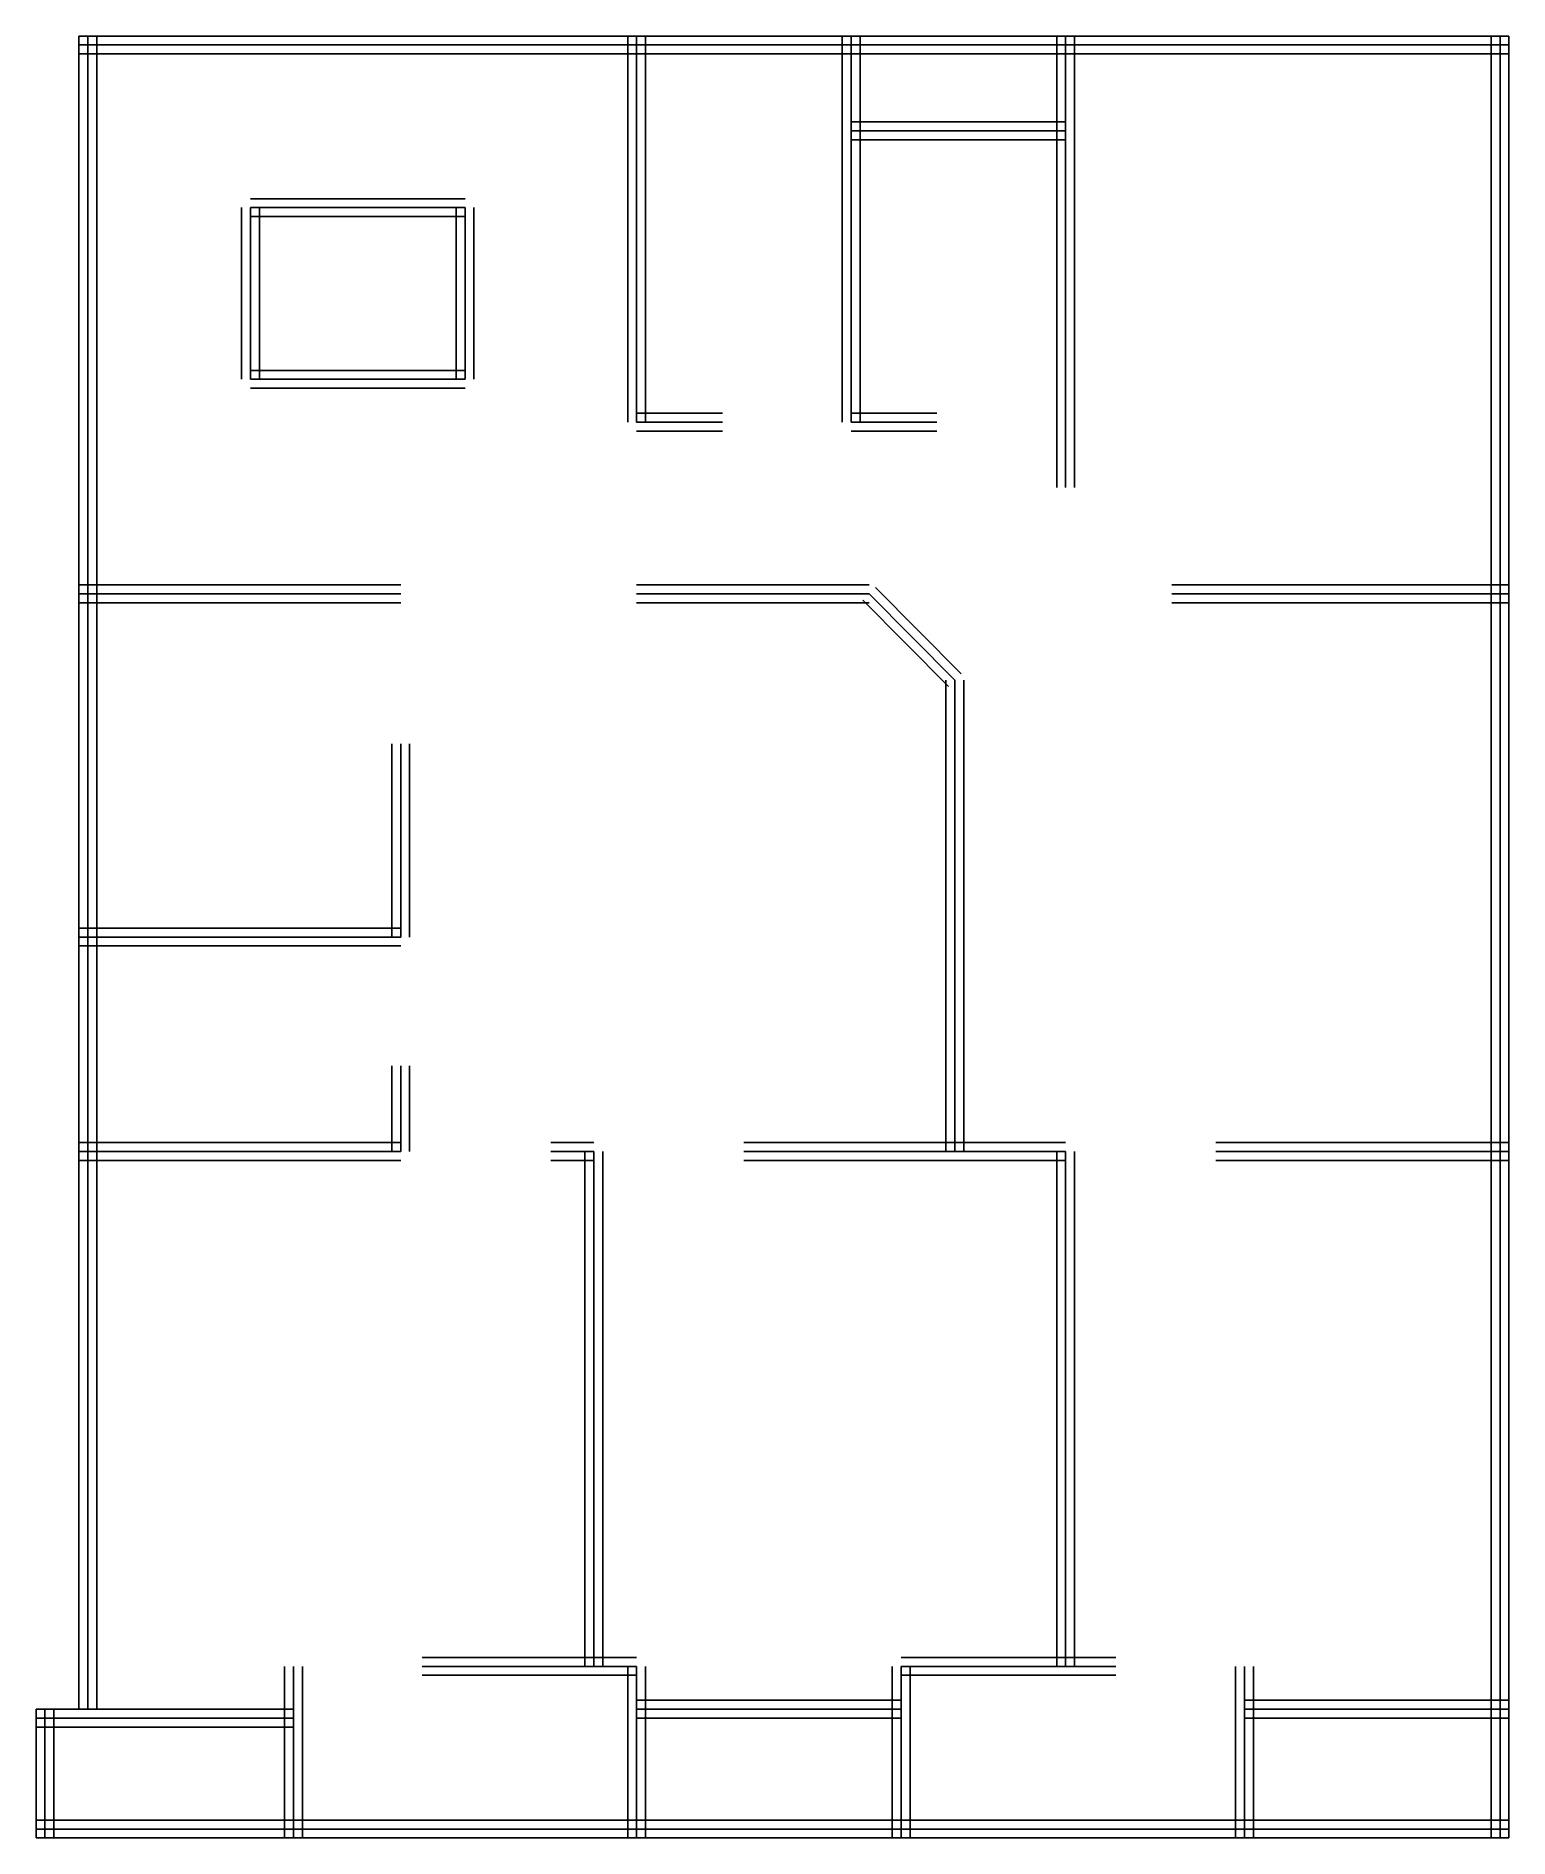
# Model space of a CAD drawing. Header units: inches. Extents: x 40 to 452, y -568 to -64.
import ezdxf

# ---------------------------------------------------------------- set-up
doc = ezdxf.new("R2010")
doc.units = ezdxf.units.IN
doc.header["$MEASUREMENT"] = 0
doc.layers.get('0').update_dxf_attribs({"true_color": 0xe7f0ff})

msp = doc.modelspace()

# ---------------------------------------------------------------- linework, layer by layer
for p, q in [((52.13, -219.57), (52.13, -63.57)), ((52.13, -63.57), (208.13, -63.57)), ((54.63, -219.57), (54.63, -63.57)), ((57.13, -219.57), (57.13, -63.57)), ((205.63, -63.57), (205.63, -171.57)), ((208.13, -63.57), (268.13, -63.57)), ((208.13, -63.57), (208.13, -171.57)), ((210.63, -63.57), (210.63, -171.57)), ((265.63, -63.57), (265.63, -171.57)), ((268.13, -63.57), (328.13, -63.57)), ((268.13, -63.57), (268.13, -171.57)), ((270.63, -63.57), (270.63, -171.57)), ((325.63, -63.57), (325.63, -87.57)), ((328.13, -63.57), (452.13, -63.57)), ((328.13, -63.57), (328.13, -87.57)), ((330.63, -63.57), (330.63, -87.57)), ((330.63, -63.57), (330.63, -87.57)), ((447.13, -63.57), (447.13, -219.57)), ((449.63, -63.57), (449.63, -219.57)), ((452.13, -63.57), (452.13, -219.57)), ((52.13, -66.07), (208.13, -66.07)), ((52.13, -68.57), (208.13, -68.57)), ((208.13, -66.07), (268.13, -66.07)), ((208.13, -68.57), (268.13, -68.57)), ((268.13, -66.07), (328.13, -66.07)), ((268.13, -68.57), (328.13, -68.57)), ((328.13, -66.07), (452.13, -66.07)), ((328.13, -68.57), (452.13, -68.57)), ((328.13, -87.57), (268.13, -87.57)), ((328.13, -90.07), (268.13, -90.07)), ((325.63, -87.57), (325.63, -171.57)), ((328.13, -87.57), (328.13, -171.57)), ((330.63, -87.57), (330.63, -171.57)), ((328.13, -92.57), (268.13, -92.57)), ((160.13, -109.07), (100.13, -109.07)), ((97.63, -111.57), (97.63, -159.57)), ((100.13, -111.57), (100.13, -159.57)), ((160.13, -111.57), (100.13, -111.57)), ((160.13, -114.07), (100.13, -114.07)), ((102.63, -111.57), (102.63, -159.57)), ((157.63, -159.57), (157.63, -111.57)), ((160.13, -159.57), (160.13, -111.57)), ((162.63, -159.57), (162.63, -111.57)), ((100.13, -157.07), (160.13, -157.07)), ((100.13, -159.57), (160.13, -159.57)), ((100.13, -162.07), (160.13, -162.07)), ((232.13, -169.07), (208.13, -169.07)), ((292.13, -169.07), (268.13, -169.07)), ((232.13, -171.57), (208.13, -171.57)), ((232.13, -174.07), (208.13, -174.07)), ((292.13, -171.57), (268.13, -171.57)), ((292.13, -174.07), (268.13, -174.07)), ((325.63, -189.87), (325.63, -171.57)), ((328.13, -189.87), (328.13, -171.57)), ((330.63, -189.87), (330.63, -171.57)), ((142.13, -217.07), (52.13, -217.07)), ((52.13, -315.57), (52.13, -219.57)), ((142.13, -219.57), (52.13, -219.57)), ((54.63, -315.57), (54.63, -219.57)), ((57.13, -315.57), (57.13, -219.57)), ((273.13, -217.07), (208.13, -217.07)), ((273.13, -219.57), (208.13, -219.57)), ((271.35, -221.33), (295.35, -245.48)), ((273.13, -219.57), (297.13, -243.72)), ((274.9, -217.8), (298.9, -241.95)), ((452.13, -217.07), (357.83, -217.07)), ((452.13, -219.57), (357.83, -219.57)), ((447.13, -219.57), (447.13, -375.57)), ((449.63, -219.57), (449.63, -375.57)), ((452.13, -219.57), (452.13, -375.57)), ((142.13, -222.07), (52.13, -222.07)), ((273.13, -222.07), (208.13, -222.07)), ((452.13, -222.07), (357.83, -222.07)), ((294.63, -375.57), (294.63, -243.72)), ((297.13, -375.57), (297.13, -243.72)), ((299.63, -375.57), (299.63, -243.72)), ((139.63, -315.57), (139.63, -261.57)), ((142.13, -315.57), (142.13, -261.57)), ((144.63, -315.57), (144.63, -261.57)), ((52.13, -313.07), (142.13, -313.07)), ((52.13, -313.07), (142.13, -313.07)), ((52.13, -375.57), (52.13, -315.57)), ((52.13, -315.57), (142.13, -315.57)), ((54.63, -375.57), (54.63, -315.57)), ((57.13, -375.57), (57.13, -315.57)), ((52.13, -318.07), (142.13, -318.07)), ((139.63, -375.57), (139.63, -351.57)), ((142.13, -375.57), (142.13, -351.57)), ((144.63, -375.57), (144.63, -351.57)), ((142.13, -373.07), (52.13, -373.07)), ((52.13, -531.57), (52.13, -375.57)), ((142.13, -375.57), (52.13, -375.57)), ((54.63, -531.57), (54.63, -375.57)), ((57.13, -531.57), (57.13, -375.57)), ((184.13, -373.07), (196.13, -373.07)), ((184.13, -375.57), (196.13, -375.57)), ((193.63, -519.57), (193.63, -375.57)), ((196.13, -519.57), (196.13, -375.57)), ((198.63, -519.57), (198.63, -375.57)), ((238.13, -373.07), (328.13, -373.07)), ((238.13, -375.57), (328.13, -375.57)), ((325.63, -375.57), (325.63, -519.57)), ((328.13, -375.57), (328.13, -519.57)), ((330.63, -375.57), (330.63, -519.57)), ((370.13, -373.07), (452.13, -373.07)), ((370.13, -375.57), (452.13, -375.57)), ((447.13, -375.57), (447.13, -531.57)), ((449.63, -375.57), (449.63, -531.57)), ((452.13, -375.57), (452.13, -531.57)), ((142.13, -378.07), (52.13, -378.07)), ((184.13, -378.07), (196.13, -378.07)), ((238.13, -378.07), (328.13, -378.07)), ((370.13, -378.07), (452.13, -378.07)), ((196.13, -517.07), (148.13, -517.07)), ((208.13, -517.07), (196.13, -517.07)), ((282.13, -517.07), (328.13, -517.07)), ((342.13, -517.07), (328.13, -517.07)), ((109.63, -519.57), (109.63, -531.57)), ((112.13, -519.57), (112.13, -531.57)), ((114.63, -519.57), (114.63, -531.57)), ((196.13, -519.57), (148.13, -519.57)), ((196.13, -522.07), (148.13, -522.07)), ((208.13, -519.57), (196.13, -519.57)), ((208.13, -522.07), (196.13, -522.07)), ((205.63, -567.57), (205.63, -519.57)), ((208.13, -567.57), (208.13, -519.57)), ((210.63, -567.57), (210.63, -519.57)), ((279.63, -531.57), (279.63, -519.57)), ((282.13, -531.57), (282.13, -519.57)), ((282.13, -519.57), (328.13, -519.57)), ((282.13, -522.07), (328.13, -522.07)), ((284.63, -531.57), (284.63, -519.57)), ((342.13, -519.57), (328.13, -519.57)), ((342.13, -522.07), (328.13, -522.07)), ((375.63, -519.57), (375.63, -567.57)), ((378.13, -519.57), (378.13, -567.57)), ((380.63, -519.57), (380.63, -567.57)), ((208.13, -529.07), (282.13, -529.07)), ((452.13, -529.07), (378.13, -529.07)), ((52.13, -531.57), (40.13, -531.57)), ((40.13, -531.57), (40.13, -567.57)), ((52.13, -534.07), (40.13, -534.07)), ((42.63, -531.57), (42.63, -567.57)), ((45.13, -531.57), (45.13, -567.57)), ((52.13, -531.57), (52.13, -531.57)), ((52.13, -531.57), (112.13, -531.57)), ((52.13, -534.07), (112.13, -534.07)), ((109.63, -531.57), (109.63, -567.57)), ((112.13, -531.57), (112.13, -567.57)), ((114.63, -531.57), (114.63, -567.57)), ((208.13, -531.57), (282.13, -531.57)), ((208.13, -534.07), (282.13, -534.07)), ((279.63, -531.57), (279.63, -567.57)), ((282.13, -531.57), (282.13, -567.57)), ((284.63, -531.57), (284.63, -567.57)), ((452.13, -531.57), (378.13, -531.57)), ((452.13, -534.07), (378.13, -534.07)), ((447.13, -531.57), (447.13, -567.57)), ((449.63, -531.57), (449.63, -567.57)), ((452.13, -531.57), (452.13, -567.57)), ((52.13, -536.57), (40.13, -536.57)), ((52.13, -536.57), (112.13, -536.57)), ((40.13, -562.57), (112.13, -562.57)), ((112.13, -562.57), (208.13, -562.57)), ((208.13, -562.57), (282.13, -562.57)), ((282.13, -562.57), (378.13, -562.57)), ((378.13, -562.57), (452.13, -562.57)), ((40.13, -565.07), (112.13, -565.07)), ((40.13, -567.57), (112.13, -567.57)), ((112.13, -565.07), (208.13, -565.07)), ((112.13, -567.57), (208.13, -567.57)), ((208.13, -565.07), (282.13, -565.07)), ((208.13, -567.57), (282.13, -567.57)), ((282.13, -565.07), (378.13, -565.07)), ((282.13, -567.57), (378.13, -567.57)), ((378.13, -565.07), (452.13, -565.07)), ((378.13, -567.57), (452.13, -567.57))]:
    msp.add_line(p, q)

doc.saveas('drawing.dxf')
